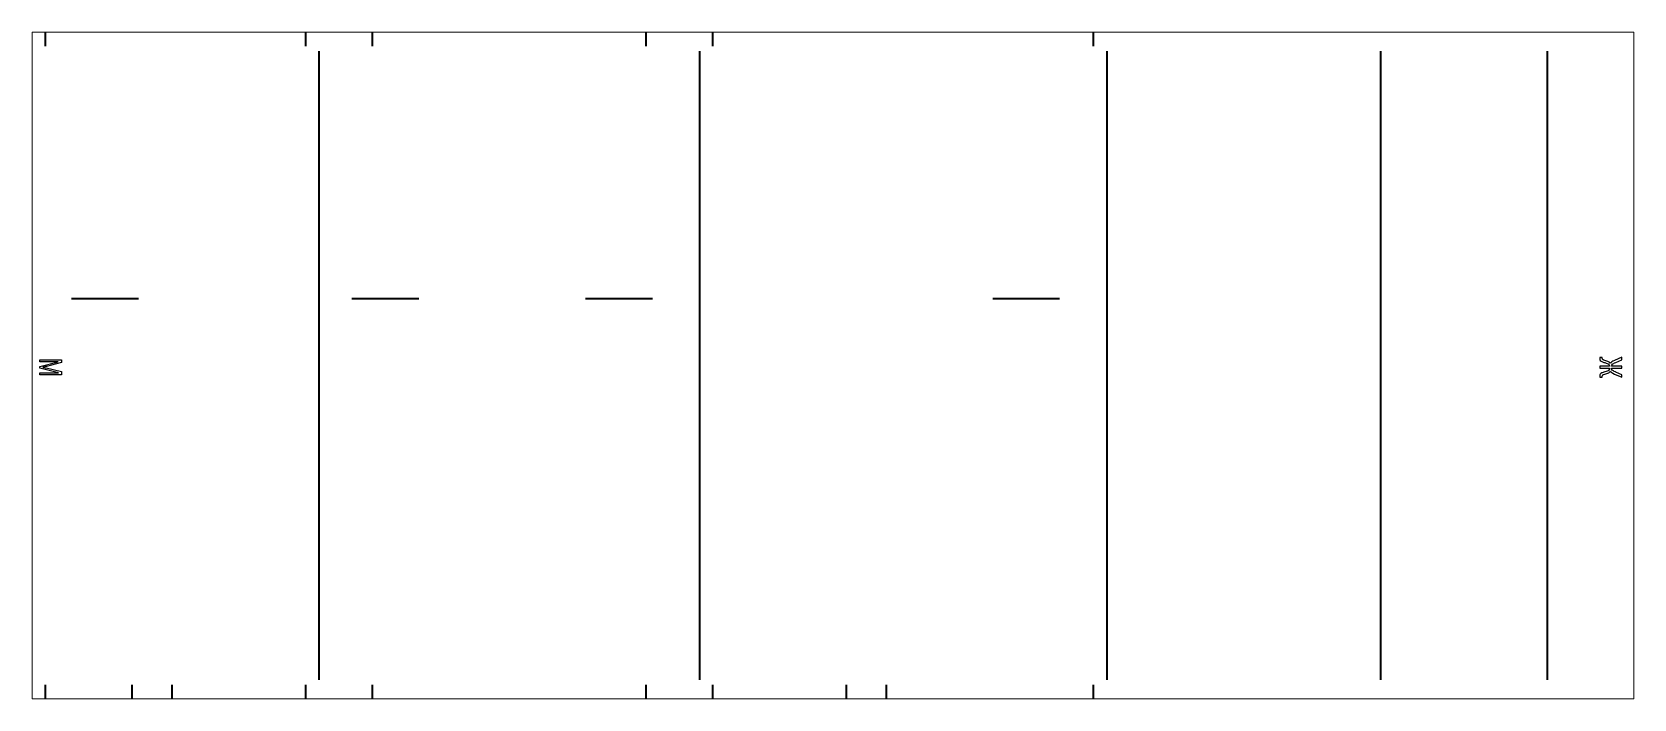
# Model space of a CAD drawing. Header units: millimetres. Extents: x -548 to 652, y -378 to 122.
import ezdxf

# ---------------------------------------------------------------- set-up
doc = ezdxf.new("R2010")
doc.units = ezdxf.units.MM
doc.header["$MEASUREMENT"] = 0
doc.layers.add('layer 1', color=7, linetype='Continuous')
doc.layers.add('layer 2', color=7, linetype='Continuous')

msp = doc.modelspace()

# ---------------------------------------------------------------- linework, layer by layer
at = {"layer": 'layer 1', "lineweight": 35}
for points in [[(-538.0811, 110.8553), (-538.0811, 110.8553), (-538.0811, 121.5696), (-538.0811, 121.5696)], [(-343.0813, 110.8553), (-343.0813, 110.8553), (-343.0813, 121.5696), (-343.0813, 121.5696)], [(-293.0814, 110.8553), (-293.0814, 110.8553), (-293.0814, 121.5696), (-293.0814, 121.5696)], [(-88.0814, 110.8553), (-88.0814, 110.8553), (-88.0814, 121.5696), (-88.0814, 121.5696)], [(-38.0815, 110.8553), (-38.0815, 110.8553), (-38.0815, 121.5696), (-38.0815, 121.5696)], [(246.9185, 110.8553), (246.9185, 110.8553), (246.9185, 121.5696), (246.9185, 121.5696)], [(-333.0811, -364.1276), (-333.0811, -364.1276), (-333.0811, 107.2842), (-333.0811, 107.2842)], [(-48.081, 107.2842), (-48.081, 107.2842), (-48.081, -364.1276), (-48.081, -364.1276)], [(256.9187, 107.2842), (256.9187, 107.2842), (256.9187, -364.1276), (256.9187, -364.1276)], [(461.9185, 107.2842), (461.9185, 107.2842), (461.9185, -364.1276), (461.9185, -364.1276)], [(586.9183, 107.2842), (586.9183, 107.2842), (586.9183, -364.1276), (586.9183, -364.1276)], [(-518.4189, -78.1866), (-518.4189, -78.1866), (-468.4189, -78.1866), (-468.4189, -78.1866)], [(-308.4192, -78.1866), (-308.4192, -78.1866), (-258.4192, -78.1866), (-258.4192, -78.1866)], [(-133.4196, -78.1866), (-133.4196, -78.1866), (-83.4197, -78.1866), (-83.4197, -78.1866)], [(171.5808, -78.1866), (171.5808, -78.1866), (221.5807, -78.1866), (221.5807, -78.1866)], [(-538.0811, -378.4124), (-538.0811, -378.4124), (-538.0811, -367.6986), (-538.0811, -367.6986)], [(-473.0812, -378.4124), (-473.0812, -378.4124), (-473.0812, -367.6986), (-473.0812, -367.6986)], [(-443.081, -378.4124), (-443.081, -378.4124), (-443.081, -367.6986), (-443.081, -367.6986)], [(-343.0813, -378.4124), (-343.0813, -378.4124), (-343.0813, -367.6986), (-343.0813, -367.6986)], [(-293.0814, -378.4124), (-293.0814, -378.4124), (-293.0814, -367.6986), (-293.0814, -367.6986)], [(-88.0814, -378.4124), (-88.0814, -378.4124), (-88.0814, -367.6986), (-88.0814, -367.6986)], [(-38.0815, -378.4124), (-38.0815, -378.4124), (-38.0815, -367.6986), (-38.0815, -367.6986)], [(61.9182, -378.4124), (61.9182, -378.4124), (61.9182, -367.6986), (61.9182, -367.6986)], [(91.9186, -378.4124), (91.9186, -378.4124), (91.9186, -367.6986), (91.9186, -367.6986)], [(246.9185, -378.4124), (246.9185, -378.4124), (246.9185, -367.6986), (246.9185, -367.6986)]]:
    msp.add_open_spline(points, degree=3, dxfattribs=at)
at = {"layer": 'layer 1', "color": 250}
for points, knots in [([(-542.3653, -135.3587), (-542.3653, -135.3587), (-525.9212, -135.3587), (-525.9212, -135.3587), (-525.9212, -135.3587), (-525.9212, -135.3587), (-525.9212, -133.0293), (-525.9212, -133.0293), (-525.9212, -133.0293), (-525.9212, -133.0293), (-537.5614, -130.2515), (-537.5614, -130.2515), (-537.5614, -130.2515), (-538.6447, -129.9945), (-539.4561, -129.8086), (-539.9959, -129.691), (-539.9959, -129.691), (-539.3987, -129.5571), (-538.5184, -129.3465), (-537.3586, -129.0622), (-537.3586, -129.0622), (-537.3586, -129.0622), (-525.9212, -126.2352), (-525.9212, -126.2352), (-525.9212, -126.2352), (-525.9212, -126.2352), (-525.9212, -124.1546), (-525.9212, -124.1546), (-525.9212, -124.1546), (-525.9212, -124.1546), (-542.3653, -124.1546), (-542.3653, -124.1546), (-542.3653, -124.1546), (-542.3653, -124.1546), (-542.3653, -125.6474), (-542.3653, -125.6474), (-542.3653, -125.6474), (-542.3653, -125.6474), (-528.6083, -125.6474), (-528.6083, -125.6474), (-528.6083, -125.6474), (-528.6083, -125.6474), (-542.3653, -129.0759), (-542.3653, -129.0759), (-542.3653, -129.0759), (-542.3653, -129.0759), (-542.3653, -130.4757), (-542.3653, -130.4757), (-542.3653, -130.4757), (-542.3653, -130.4757), (-528.3556, -133.8659), (-528.3556, -133.8659), (-528.3556, -133.8659), (-528.3556, -133.8659), (-542.3653, -133.8659), (-542.3653, -133.8659), (-542.3653, -133.8659), (-542.3653, -133.8659), (-542.3653, -135.3587), (-542.3653, -135.3587)], [0, 0, 0, 0, 0.0625, 0.0625, 0.0625, 0.0625, 0.125, 0.125, 0.125, 0.125, 0.1875, 0.1875, 0.1875, 0.1875, 0.25, 0.25, 0.25, 0.25, 0.3125, 0.3125, 0.3125, 0.3125, 0.375, 0.375, 0.375, 0.375, 0.4375, 0.4375, 0.4375, 0.4375, 0.5, 0.5, 0.5, 0.5, 0.5625, 0.5625, 0.5625, 0.5625, 0.625, 0.625, 0.625, 0.625, 0.6875, 0.6875, 0.6875, 0.6875, 0.75, 0.75, 0.75, 0.75, 0.8125, 0.8125, 0.8125, 0.8125, 0.875, 0.875, 0.875, 0.875, 1, 1, 1, 1]), ([(626.2705, -128.9328), (626.2705, -128.9328), (633.482, -128.9328), (633.482, -128.9328), (633.482, -128.9328), (633.482, -128.17), (633.2829, -127.6478), (632.8886, -127.3607), (632.8886, -127.3607), (632.4944, -127.0763), (631.5719, -126.7155), (630.1136, -126.2753), (630.1136, -126.2753), (629.0302, -125.9527), (628.2686, -125.6875), (627.8245, -125.4742), (627.8245, -125.4742), (627.3766, -125.2637), (627.0053, -124.9629), (626.7029, -124.572), (626.7029, -124.572), (626.4007, -124.181), (626.2475, -123.7518), (626.2475, -123.287), (626.2475, -123.287), (626.2475, -122.7784), (626.2552, -122.4613), (626.2705, -122.3383), (626.2705, -122.3383), (626.2705, -122.3383), (628.1537, -122.3383), (628.1537, -122.3383), (628.1537, -122.3383), (628.1537, -122.3875), (628.1499, -122.4886), (628.1422, -122.6417), (628.1422, -122.6417), (628.1346, -122.814), (628.1307, -122.9179), (628.1307, -122.9534), (628.1307, -122.9534), (628.1307, -123.451), (628.2991, -123.8201), (628.636, -124.058), (628.636, -124.058), (628.9728, -124.304), (629.6925, -124.5856), (630.7949, -124.9001), (630.7949, -124.9001), (631.9891, -125.2418), (632.8007, -125.5371), (633.2332, -125.7886), (633.2332, -125.7886), (633.6657, -126.0374), (634.0217, -126.401), (634.3088, -126.8768), (634.3088, -126.8768), (634.6073, -126.1058), (635.5834, -125.3621), (637.2408, -124.6403), (637.2408, -124.6403), (637.2408, -124.6403), (642.7146, -122.2234), (642.7146, -122.2234), (642.7146, -122.2234), (642.7146, -122.2234), (642.7146, -124.1455), (642.7146, -124.1455), (642.7146, -124.1455), (642.7146, -124.1455), (638.2591, -126.114), (638.2591, -126.114), (638.2591, -126.114), (637.0724, -126.6362), (636.238, -127.0763), (635.7519, -127.4318), (635.7519, -127.4318), (635.2658, -127.7872), (635.0208, -128.2875), (635.0208, -128.9328), (635.0208, -128.9328), (635.0208, -128.9328), (642.7146, -128.9328), (642.7146, -128.9328), (642.7146, -128.9328), (642.7146, -128.9328), (642.7146, -130.524), (642.7146, -130.524), (642.7146, -130.524), (642.7146, -130.524), (635.0208, -130.524), (635.0208, -130.524), (635.0208, -130.524), (635.0208, -131.0352), (635.2084, -131.4863), (635.5872, -131.88), (635.5872, -131.88), (635.9662, -132.271), (636.7815, -132.7276), (638.0333, -133.2498), (638.0333, -133.2498), (638.0333, -133.2498), (638.2553, -133.3482), (638.2553, -133.3482), (638.2553, -133.3482), (638.2553, -133.3482), (642.7146, -135.3195), (642.7146, -135.3195), (642.7146, -135.3195), (642.7146, -135.3195), (642.7146, -137.2497), (642.7146, -137.2497), (642.7146, -137.2497), (642.7146, -137.2497), (637.2408, -134.8301), (637.2408, -134.8301), (637.2408, -134.8301), (635.5757, -134.0919), (634.5996, -133.3428), (634.3088, -132.5827), (634.3088, -132.5827), (634.0676, -133.0065), (633.7462, -133.351), (633.3442, -133.6162), (633.3442, -133.6162), (632.9423, -133.8841), (632.0926, -134.2012), (630.7988, -134.5703), (630.7988, -134.5703), (629.6198, -134.9066), (628.881, -135.1964), (628.5824, -135.437), (628.5824, -135.437), (628.2801, -135.6776), (628.1307, -136.033), (628.1307, -136.5088), (628.1307, -136.5088), (628.1307, -136.5088), (628.1537, -137.1349), (628.1537, -137.1349), (628.1537, -137.1349), (628.1537, -137.1349), (626.2705, -137.1349), (626.2705, -137.1349), (626.2705, -137.1349), (626.2552, -137.0747), (626.2475, -136.7767), (626.2475, -136.2354), (626.2475, -136.2354), (626.2475, -135.7214), (626.3967, -135.2757), (626.6915, -134.8984), (626.6915, -134.8984), (626.9863, -134.5211), (627.3576, -134.2258), (627.8016, -134.0099), (627.8016, -134.0099), (628.2494, -133.7966), (629.0188, -133.5232), (630.1174, -133.1869), (630.1174, -133.1869), (631.5948, -132.7413), (632.5213, -132.3776), (632.8963, -132.0988), (632.8963, -132.0988), (633.2714, -131.8172), (633.4667, -131.2922), (633.482, -130.524), (633.482, -130.524), (633.482, -130.524), (626.2705, -130.524), (626.2705, -130.524), (626.2705, -130.524), (626.2705, -130.524), (626.2705, -128.9328), (626.2705, -128.9328)], [0, 0, 0, 0, 0.022222222, 0.022222222, 0.022222222, 0.022222222, 0.044444444, 0.044444444, 0.044444444, 0.044444444, 0.066666667, 0.066666667, 0.066666667, 0.066666667, 0.088888889, 0.088888889, 0.088888889, 0.088888889, 0.111111111, 0.111111111, 0.111111111, 0.111111111, 0.133333333, 0.133333333, 0.133333333, 0.133333333, 0.155555556, 0.155555556, 0.155555556, 0.155555556, 0.177777778, 0.177777778, 0.177777778, 0.177777778, 0.2, 0.2, 0.2, 0.2, 0.222222222, 0.222222222, 0.222222222, 0.222222222, 0.244444444, 0.244444444, 0.244444444, 0.244444444, 0.266666667, 0.266666667, 0.266666667, 0.266666667, 0.288888889, 0.288888889, 0.288888889, 0.288888889, 0.311111111, 0.311111111, 0.311111111, 0.311111111, 0.333333333, 0.333333333, 0.333333333, 0.333333333, 0.355555556, 0.355555556, 0.355555556, 0.355555556, 0.377777778, 0.377777778, 0.377777778, 0.377777778, 0.4, 0.4, 0.4, 0.4, 0.422222222, 0.422222222, 0.422222222, 0.422222222, 0.444444444, 0.444444444, 0.444444444, 0.444444444, 0.466666667, 0.466666667, 0.466666667, 0.466666667, 0.488888889, 0.488888889, 0.488888889, 0.488888889, 0.511111111, 0.511111111, 0.511111111, 0.511111111, 0.533333333, 0.533333333, 0.533333333, 0.533333333, 0.555555556, 0.555555556, 0.555555556, 0.555555556, 0.577777778, 0.577777778, 0.577777778, 0.577777778, 0.6, 0.6, 0.6, 0.6, 0.622222222, 0.622222222, 0.622222222, 0.622222222, 0.644444444, 0.644444444, 0.644444444, 0.644444444, 0.666666667, 0.666666667, 0.666666667, 0.666666667, 0.688888889, 0.688888889, 0.688888889, 0.688888889, 0.711111111, 0.711111111, 0.711111111, 0.711111111, 0.733333333, 0.733333333, 0.733333333, 0.733333333, 0.755555556, 0.755555556, 0.755555556, 0.755555556, 0.777777778, 0.777777778, 0.777777778, 0.777777778, 0.8, 0.8, 0.8, 0.8, 0.822222222, 0.822222222, 0.822222222, 0.822222222, 0.844444444, 0.844444444, 0.844444444, 0.844444444, 0.866666667, 0.866666667, 0.866666667, 0.866666667, 0.888888889, 0.888888889, 0.888888889, 0.888888889, 0.911111111, 0.911111111, 0.911111111, 0.911111111, 0.933333333, 0.933333333, 0.933333333, 0.933333333, 0.955555556, 0.955555556, 0.955555556, 0.955555556, 1, 1, 1, 1])]:
    msp.add_open_spline(points, degree=3, knots=knots, dxfattribs=at)
at = {"layer": 'layer 2', "color": 20, "lineweight": 20}
msp.add_lwpolyline([(-548.1, -378.3946), (651.9, -378.3946), (651.9, 121.5876), (-548.1, 121.5876), (-548.1, -378.3946)], close=True, dxfattribs=at)

doc.saveas('drawing.dxf')
